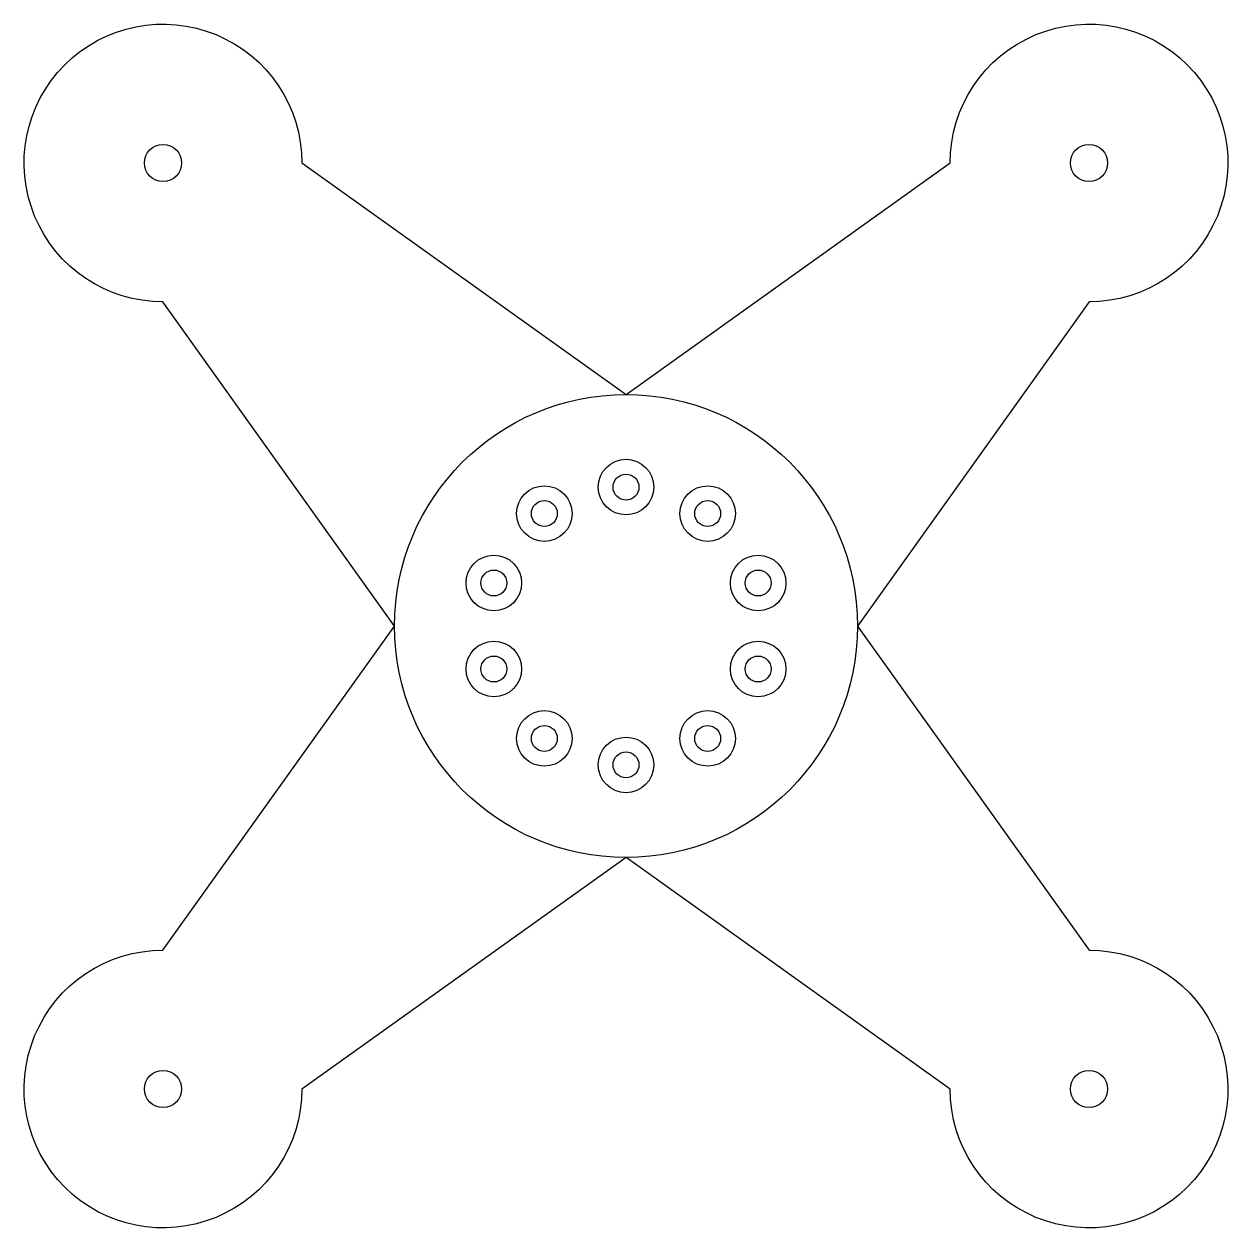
# Model space of a CAD drawing. Header units: millimetres. Extents: x -15 to 115, y -15 to 115.
import ezdxf

# ---------------------------------------------------------------- set-up
doc = ezdxf.new("R2010")
doc.units = ezdxf.units.MM
doc.layers.get('0').update_dxf_attribs({"linetype": 'CONTINUOUS'})

msp = doc.modelspace()

# ---------------------------------------------------------------- linework, layer by layer
msp.add_lwpolyline([(0, 85, -2.414214), (15, 100), (50, 75), (85, 100, -2.414214), (100, 85), (75, 50), (100, 15, -2.414214), (85, 0), (50, 25), (15, 0, -2.414214), (0, 15), (25, 50)], format="xyb", close=True)
for centre, radius in [((0, 100), 2), ((100, 100), 2), ((50, 50), 25), ((50, 65), 3), ((50, 65), 1.4), ((41.18, 62.14), 3), ((58.82, 62.14), 3), ((41.18, 62.14), 1.4), ((58.82, 62.14), 1.4), ((35.73, 54.64), 3), ((64.27, 54.64), 3), ((35.73, 54.64), 1.4), ((64.27, 54.64), 1.4), ((35.73, 45.36), 3), ((64.27, 45.36), 3), ((35.73, 45.36), 1.4), ((64.27, 45.36), 1.4), ((41.18, 37.86), 3), ((58.82, 37.86), 3), ((41.18, 37.86), 1.4), ((58.82, 37.86), 1.4), ((50, 35), 3), ((50, 35), 1.4), ((0, 0), 2), ((100, 0), 2)]:
    msp.add_circle(centre, radius)

doc.saveas('drawing.dxf')
